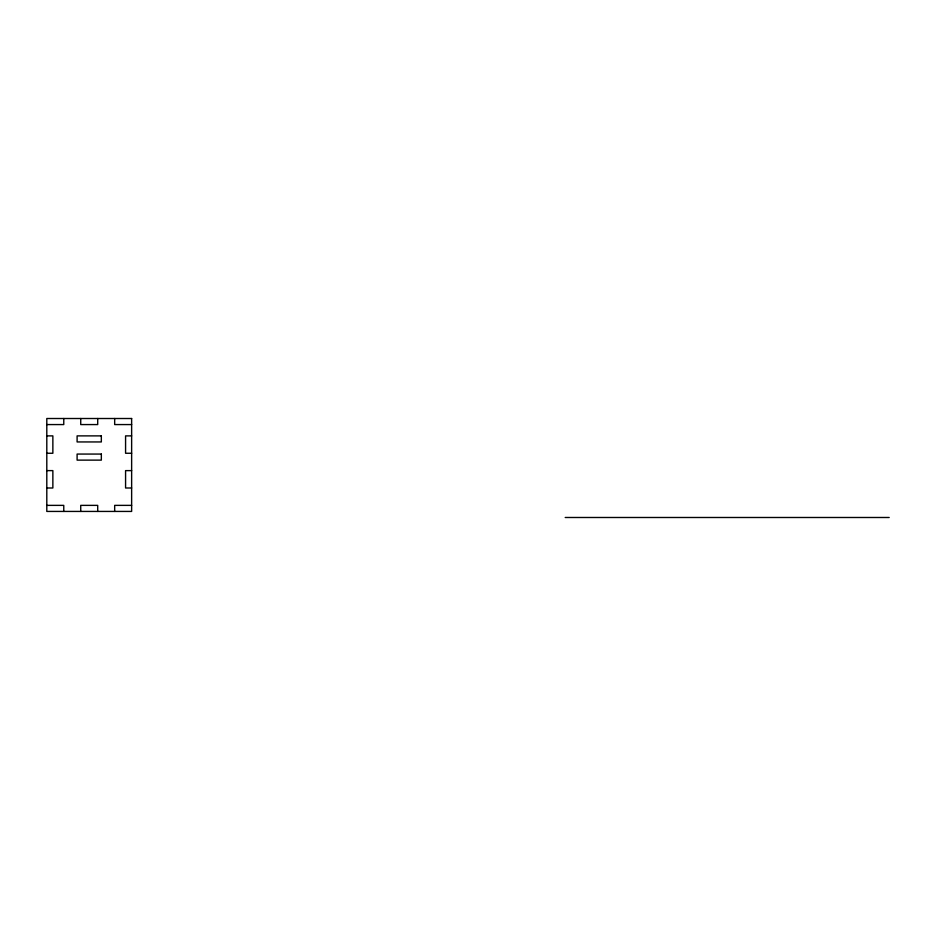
<?xml version="1.0" encoding="UTF-8"?>
<svg xmlns="http://www.w3.org/2000/svg" width="936" height="936" viewBox="0 0 936 936"><rect width="100%" height="100%" fill="white"/><g stroke="black" fill="none" stroke-linecap="round" stroke-linejoin="round"><path stroke-width="1.4" d="M46.8 424.57L63.765 424.57L63.765 418.509M131.637 424.57L114.672 424.57L114.672 418.509M46.8 435.883L52.861 435.883L52.861 453.258L46.8 453.258M131.637 435.883L125.576 435.883L125.576 453.258L131.637 453.258M46.8 470.621L52.861 470.621L52.861 487.995L46.8 487.995M131.637 470.621L125.576 470.621L125.576 487.995L131.637 487.995M46.8 505.37L63.765 505.37L63.765 511.43M131.637 505.37L114.672 505.37L114.672 511.43M565.204 517.491L889.2 517.491M97.707 418.509L97.707 424.57L80.73 424.57L80.73 418.509M97.707 511.43L97.707 505.37L80.73 505.37L80.73 511.43M131.637 418.509L46.8 418.509L46.8 511.43L131.637 511.43L131.637 418.509M101.334 435.883L77.103 435.883L77.103 441.944L101.334 441.944L101.334 435.883M101.334 454.065L77.103 454.065L77.103 460.126L101.334 460.126L101.334 454.065"/></g></svg>
